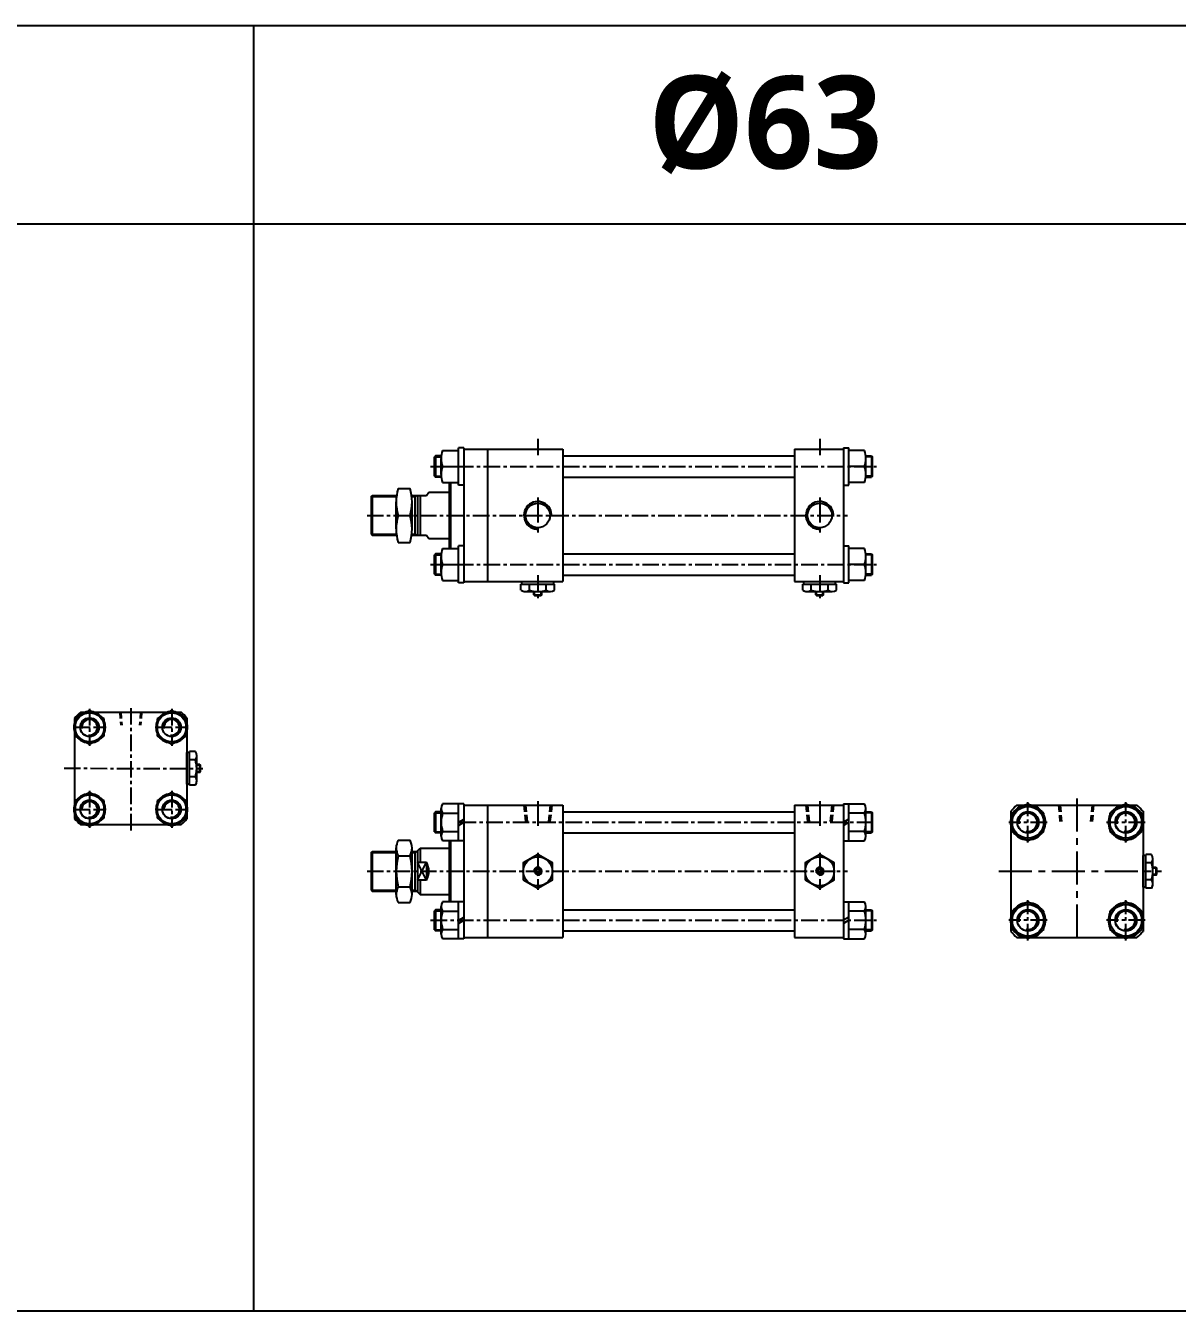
# Model space of a CAD drawing. Extents: x -819 to 4720, y 0 to 1986.
# Drawn here: x 1016 to 1886, y 1015 to 1986 of the extents above; entities that cross this region are included whole.
import ezdxf

# ---------------------------------------------------------------- set-up
doc = ezdxf.new("R2010")
doc.units = 0
doc.header["$LTSCALE"] = 10
doc.header["$MEASUREMENT"] = 0
for name, pattern in [('CENTER', [2, 1.25, -0.25, 0.25, -0.25]), ('CENTERX2', [4, 2.5, -0.5, 0.5, -0.5]), ('HIDDENX2', [0.75, 0.5, -0.25])]:
    doc.linetypes.add(name, pattern=pattern)
doc.layers.get('0').update_dxf_attribs({"linetype": 'CONTINUOUS'})
doc.layers.get('DEFPOINTS').update_dxf_attribs({"linetype": 'CONTINUOUS'})
for name, color, linetype in [('CEN', 1, 'CENTERX2'), ('CENTER', 1, 'CENTER'), ('DIM', 2, 'CONTINUOUS'), ('HID', 2, 'HIDDENX2'), ('ML', 7, 'CONTINUOUS')]:
    doc.layers.add(name, color=color, linetype=linetype)
doc.styles.add('문자', font='romans.shx')

# ---------------------------------------------------------------- blocks, each defined once
blk = doc.blocks.new('A$C47060626')
at = {"layer": 'ML'}
for p, q in [((12.1, 26.67), (1.1, 20.32)), ((1.1, 20.32), (1.1, 7.62)), ((23.1, 20.32), (12.1, 26.67)), ((23.1, 7.62), (23.1, 20.32)), ((1.1, 7.62), (12.1, 1.27)), ((12.1, 1.27), (23.1, 7.62))]:
    blk.add_line(p, q, dxfattribs=at)
at = {"layer": 'ML', "color": 1, "linetype": 'CENTER'}
for p, q in [((12.1, 27.94), (12.1, 0)), ((0, 13.97), (24.2, 13.97))]:
    blk.add_line(p, q, dxfattribs=at)
at = {"layer": 'ML'}
for radius in [11, 7.1, 7]:
    blk.add_circle((12.1, 13.97), radius, dxfattribs=at)
for start, end in [(97.69056, 142.30944), (37.69056, 82.30944), (157.69056, 202.30944), (337.69056, 22.30944), (217.69056, 262.30944), (277.69056, 322.30944)]:
    blk.add_arc((12.1, 13.97), 11.89, start, end, dxfattribs=at)
at = {"layer": 'ML', "color": 2}
blk.add_arc((12.1, 13.97), 5.92, 261.21842, 189.43567, dxfattribs=at)
blk = doc.blocks.new('A$C04FF1368')
at = {"layer": 'ML', "color": 1, "linetype": 'CENTER'}
for p, q in [((14.52, 0), (14.52, 30.48)), ((29.04, 15.24), (0, 15.24))]:
    blk.add_line(p, q, dxfattribs=at)
at = {"layer": 'ML'}
for p, q in [((14.52, 29.1), (2.52, 22.17)), ((2.52, 22.17), (2.52, 8.31)), ((26.52, 22.17), (14.52, 29.1)), ((26.52, 8.31), (26.52, 22.17)), ((2.52, 8.31), (14.52, 1.39)), ((14.52, 1.39), (26.52, 8.31))]:
    blk.add_line(p, q, dxfattribs=at)
for radius in [12, 8.1, 8]:
    blk.add_circle((14.52, 15.24), radius, dxfattribs=at)
for start, end in [(154.45616, 205.54384), (94.45616, 145.54384), (34.45616, 85.54384), (334.45616, 25.54384), (214.45616, 265.54384), (274.45616, 325.54384)]:
    blk.add_arc((14.52, 15.24), 13.3, start, end, dxfattribs=at)
at = {"layer": 'ML', "color": 2}
blk.add_arc((14.52, 15.24), 6.92, 257.66426, 189.01561, dxfattribs=at)

msp = doc.modelspace()

# ---------------------------------------------------------------- linework, layer by layer
for p, q in [((4720, 1986.44), (0, 1986.44)), ((1188, 1015.44), (1188, 1986.44)), ((4720, 1836.44), (0, 1836.44)), ((1399.55, 1556.63), (1400.05, 1556.13)), ((1399.55, 1556.63), (1405.55, 1556.63)), ((1400.05, 1556.13), (1405.05, 1556.13)), ((1405.55, 1556.63), (1405.05, 1556.13)), ((1612.55, 1556.63), (1613.05, 1556.13)), ((1612.55, 1556.63), (1618.55, 1556.63)), ((1613.05, 1556.13), (1618.05, 1556.13)), ((1618.55, 1556.63), (1618.05, 1556.13)), ((1147.27, 1422.48), (1147.27, 1428.48)), ((1147.27, 1428.48), (1147.77, 1427.98)), ((1147.77, 1422.98), (1147.77, 1427.98)), ((1147.27, 1422.48), (1147.77, 1422.98)), ((1869.82, 1344.75), (1869.82, 1350.75)), ((1869.82, 1350.75), (1870.32, 1350.25)), ((1870.32, 1345.25), (1870.32, 1350.25)), ((1869.82, 1344.75), (1870.32, 1345.25)), ((4720, 1015.44), (0, 1015.44))]:
    msp.add_line(p, q)
at = {"color": 7, "linetype": 'Continuous'}
for p, q in [((1389.84, 1560.11), (1389.84, 1564.53)), ((1389.84, 1564.53), (1402.55, 1564.53)), ((1390.55, 1566.53), (1414.55, 1566.53)), ((1390.55, 1564.53), (1390.55, 1566.53)), ((1396.19, 1560.11), (1396.19, 1564.53)), ((1402.55, 1564.53), (1415.25, 1564.53)), ((1408.9, 1560.11), (1408.9, 1564.53)), ((1414.55, 1564.53), (1414.55, 1566.53)), ((1415.25, 1560.11), (1415.25, 1564.53)), ((1602.84, 1560.11), (1602.84, 1564.53)), ((1602.84, 1564.53), (1615.55, 1564.53)), ((1603.55, 1566.53), (1627.55, 1566.53)), ((1603.55, 1564.53), (1603.55, 1566.53)), ((1609.19, 1560.11), (1609.19, 1564.53)), ((1615.55, 1564.53), (1628.25, 1564.53)), ((1621.9, 1560.11), (1621.9, 1564.53)), ((1627.55, 1564.53), (1627.55, 1566.53)), ((1628.25, 1560.11), (1628.25, 1564.53)), ((1393.02, 1559.13), (1412.07, 1559.13)), ((1399.55, 1556.63), (1399.55, 1559.13)), ((1405.55, 1556.63), (1405.55, 1559.13)), ((1606.02, 1559.13), (1625.07, 1559.13)), ((1612.55, 1556.63), (1612.55, 1559.13)), ((1618.55, 1556.63), (1618.55, 1559.13)), ((1137.37, 1413.48), (1137.37, 1437.48)), ((1139.37, 1437.48), (1137.37, 1437.48)), ((1143.79, 1438.19), (1139.37, 1438.19)), ((1139.37, 1425.48), (1139.37, 1438.19)), ((1143.79, 1431.83), (1139.37, 1431.83)), ((1144.77, 1415.96), (1144.77, 1435.01)), ((1147.27, 1428.48), (1144.77, 1428.48)), ((1139.37, 1412.78), (1139.37, 1425.48)), ((1143.79, 1419.13), (1139.37, 1419.13)), ((1147.27, 1422.48), (1144.77, 1422.48)), ((1139.37, 1413.48), (1137.37, 1413.48)), ((1143.79, 1412.78), (1139.37, 1412.78)), ((1859.92, 1335.75), (1859.92, 1359.75)), ((1861.92, 1359.75), (1859.92, 1359.75)), ((1866.34, 1360.45), (1861.92, 1360.45)), ((1861.92, 1347.75), (1861.92, 1360.45)), ((1866.34, 1354.1), (1861.92, 1354.1)), ((1867.32, 1338.22), (1867.32, 1357.27)), ((1869.82, 1350.75), (1867.32, 1350.75)), ((1861.92, 1335.04), (1861.92, 1347.75)), ((1866.34, 1341.4), (1861.92, 1341.4)), ((1869.82, 1344.75), (1867.32, 1344.75)), ((1861.92, 1335.75), (1859.92, 1335.75)), ((1866.34, 1335.04), (1861.92, 1335.04))]:
    msp.add_line(p, q, dxfattribs=at)
for points in [[(1391.55, 1341.4), (1402.55, 1335.04), (1413.55, 1341.4), (1413.55, 1354.1), (1402.55, 1360.45), (1391.55, 1354.1)], [(1604.55, 1341.4), (1615.55, 1335.04), (1626.55, 1341.4), (1626.55, 1354.1), (1615.55, 1360.45), (1604.55, 1354.1)], [(1401.68, 1349.25), (1400.81, 1347.75), (1401.68, 1346.25), (1403.41, 1346.25), (1404.28, 1347.75), (1403.41, 1349.25)], [(1614.68, 1349.25), (1613.81, 1347.75), (1614.68, 1346.25), (1616.41, 1346.25), (1617.28, 1347.75), (1616.41, 1349.25)]]:
    msp.add_lwpolyline(points, close=True, dxfattribs=at)
for centre, radius in [((1402.55, 1347.75), 11), ((1402.55, 1347.75), 2.5), ((1615.55, 1347.75), 11), ((1615.55, 1347.75), 2.5)]:
    msp.add_circle(centre, radius, dxfattribs=at)
for centre, radius, start, end in [((1393.02, 1564.75), 5.62, 235.61575, 270), ((1393.02, 1564.75), 5.62, 235.61575, 304.38425), ((1402.55, 1580.15), 21.02, 252.41205, 270), ((1402.55, 1580.15), 21.02, 270, 287.58795), ((1412.07, 1564.75), 5.62, 235.61575, 304.38425), ((1606.02, 1564.75), 5.62, 235.61575, 270), ((1606.02, 1564.75), 5.62, 235.61575, 304.38425), ((1615.55, 1580.15), 21.02, 252.41205, 270), ((1615.55, 1580.15), 21.02, 270, 287.58795), ((1625.07, 1564.75), 5.62, 235.61575, 304.38425), ((1139.15, 1435.01), 5.62, 325.61575, 34.38425), ((1123.75, 1425.48), 21.02, 0, 17.58795), ((1123.75, 1425.48), 21.02, 342.41205, 0), ((1139.15, 1415.96), 5.62, 325.61575, 34.38425), ((1139.15, 1415.96), 5.62, 325.61575, 0), ((1861.69, 1357.27), 5.62, 325.61575, 34.38425), ((1846.3, 1347.75), 21.02, 0, 17.58795), ((1846.3, 1347.75), 21.02, 342.41205, 0), ((1861.69, 1338.22), 5.62, 325.61575, 34.38425), ((1861.69, 1338.22), 5.62, 325.61575, 0)]:
    msp.add_arc(centre, radius, start, end, dxfattribs=at)
at = {"layer": 'CEN', "color": 1, "linetype": 'CENTER'}
for p, q in [((1402.55, 1674.53), (1402.55, 1661.53)), ((1615.55, 1674.53), (1615.55, 1661.53)), ((1321.55, 1653.53), (1658.55, 1653.53)), ((1273.55, 1616.53), (1636.55, 1616.53)), ((1321.55, 1579.53), (1658.55, 1579.53)), ((1402.55, 1571.53), (1402.55, 1552.53)), ((1615.55, 1571.53), (1615.55, 1552.53)), ((1343.55, 1384.75), (1658.55, 1384.75)), ((1402.55, 1361.75), (1402.55, 1333.75)), ((1615.55, 1361.75), (1615.55, 1333.75)), ((1273.55, 1347.75), (1636.55, 1347.75)), ((1321.55, 1310.75), (1658.55, 1310.75))]:
    msp.add_line(p, q, dxfattribs=at)
at = {"layer": 'CEN', "color": 1, "linetype": 'CENTER', "ltscale": 1.5}
for p, q in [((1402.55, 1630.03), (1402.55, 1603.03)), ((1615.55, 1630.03), (1615.55, 1603.03)), ((1402.55, 1400.75), (1402.55, 1380.75)), ((1615.55, 1400.75), (1615.55, 1380.75))]:
    msp.add_line(p, q, dxfattribs=at)
at = {"layer": 'CEN'}
for p, q in [((1809.92, 1402.75), (1809.92, 1292.75)), ((1750.92, 1347.75), (1873.92, 1347.75))]:
    msp.add_line(p, q, dxfattribs=at)
at = {"layer": 'CENTER'}
for p, q in [((1095.08, 1471.07), (1094.99, 1378.07)), ((1044.52, 1425.57), (1149.48, 1425.39))]:
    msp.add_line(p, q, dxfattribs=at)
at = {"layer": 'DEFPOINTS', "color": 0, "linetype": 'ByBlock'}
for p in [(1335.55, 1634.03), (1335.55, 1599.03), (1335.55, 1365.25), (1329.62, 1330.25), (1335.55, 1330.25)]:
    msp.add_point(p, dxfattribs=at)
at = {"layer": 'DIM'}
for p, q in [((1400.05, 1556.13), (1400.05, 1559.13)), ((1405.05, 1556.13), (1405.05, 1559.13)), ((1613.05, 1556.13), (1613.05, 1559.13)), ((1618.05, 1556.13), (1618.05, 1559.13)), ((1147.77, 1427.98), (1144.77, 1427.98)), ((1147.77, 1422.98), (1144.77, 1422.98)), ((1342.55, 1384.75), (1346.55, 1387.06)), ((1342.55, 1382.44), (1346.55, 1384.75)), ((1637.55, 1387.06), (1633.55, 1384.75)), ((1637.55, 1384.75), (1633.55, 1382.44)), ((1318.34, 1340.95), (1311.55, 1354.54)), ((1311.55, 1340.95), (1318.34, 1354.54)), ((1870.32, 1350.25), (1867.32, 1350.25)), ((1870.32, 1345.25), (1867.32, 1345.25)), ((1342.55, 1310.75), (1346.55, 1313.06)), ((1637.55, 1313.06), (1633.55, 1310.75)), ((1342.55, 1308.44), (1346.55, 1310.75)), ((1637.55, 1310.75), (1633.55, 1308.44))]:
    msp.add_line(p, q, dxfattribs=at)
for centre, radius, start, end in [((1402.55, 1616.53), 10.5, 356.17745, 273.82255), ((1615.55, 1616.53), 10.5, 356.17745, 273.82255), ((1402.55, 1347.75), 3, 270, 180), ((1615.55, 1347.75), 3, 270, 180)]:
    msp.add_arc(centre, radius, start, end, dxfattribs=at)
at = {"layer": 'HID'}
for p, q in [((1086.57, 1468.05), (1087.37, 1458.05)), ((1087.37, 1468.05), (1088.17, 1458.05)), ((1102.37, 1468.05), (1101.57, 1458.05)), ((1103.17, 1468.05), (1102.37, 1458.05)), ((1392.05, 1397.75), (1393.4, 1384.75)), ((1393.3, 1397.75), (1394.65, 1384.75)), ((1411.8, 1397.75), (1410.44, 1384.75)), ((1413.05, 1397.75), (1411.69, 1384.75)), ((1605.05, 1397.75), (1606.4, 1384.75)), ((1606.3, 1397.75), (1607.65, 1384.75)), ((1624.8, 1397.75), (1623.44, 1384.75)), ((1626.05, 1397.75), (1624.69, 1384.75)), ((1796.06, 1397.74), (1797.28, 1383.75)), ((1797.22, 1397.75), (1798.44, 1383.75)), ((1821.34, 1397.75), (1820.11, 1383.75)), ((1822.5, 1397.74), (1821.27, 1383.75))]:
    msp.add_line(p, q, dxfattribs=at)
at = {"layer": 'ML', "color": 0}
for p, q in [((1325.3, 1661.53), (1324.55, 1660.78)), ((1324.55, 1646.28), (1324.55, 1660.78)), ((1324.55, 1660.78), (1329.59, 1660.78)), ((1325.3, 1661.53), (1325.3, 1645.53)), ((1329.65, 1661.53), (1325.3, 1661.53)), ((1330.62, 1665.65), (1342.55, 1665.65)), ((1342.55, 1639.53), (1342.55, 1667.53)), ((1346.55, 1667.53), (1342.55, 1667.53)), ((1346.55, 1667.53), (1346.55, 1565.53)), ((1346.55, 1666.53), (1421.55, 1666.53)), ((1364.55, 1666.53), (1364.55, 1566.53)), ((1421.55, 1666.53), (1421.55, 1566.53)), ((1421.55, 1661.53), (1596.55, 1661.53)), ((1596.55, 1666.53), (1596.55, 1566.53)), ((1596.55, 1666.53), (1633.55, 1666.53)), ((1633.55, 1667.53), (1633.55, 1565.53)), ((1633.55, 1667.53), (1637.55, 1667.53)), ((1637.55, 1639.53), (1637.55, 1667.53)), ((1649.48, 1665.65), (1637.55, 1665.65)), ((1650.44, 1661.53), (1654.8, 1661.53)), ((1655.55, 1660.78), (1650.51, 1660.78)), ((1654.8, 1661.53), (1654.8, 1645.53)), ((1654.8, 1661.53), (1655.55, 1660.78)), ((1655.55, 1646.28), (1655.55, 1660.78)), ((1329.55, 1647.47), (1329.55, 1659.59)), ((1330.62, 1653.53), (1342.55, 1653.53)), ((1649.48, 1653.53), (1637.55, 1653.53)), ((1650.55, 1647.47), (1650.55, 1659.59)), ((1324.55, 1646.28), (1329.59, 1646.28)), ((1324.55, 1646.28), (1325.3, 1645.53)), ((1329.65, 1645.53), (1325.3, 1645.53)), ((1330.62, 1641.41), (1342.55, 1641.41)), ((1335.55, 1641.41), (1335.55, 1591.65)), ((1336.55, 1641.41), (1336.55, 1591.65)), ((1421.55, 1645.53), (1596.55, 1645.53)), ((1649.48, 1641.41), (1637.55, 1641.41)), ((1650.44, 1645.53), (1654.8, 1645.53)), ((1655.55, 1646.28), (1650.51, 1646.28)), ((1655.55, 1646.28), (1654.8, 1645.53)), ((1276.55, 1630.78), (1277.3, 1631.53)), ((1277.3, 1631.53), (1277.3, 1601.53)), ((1277.3, 1631.53), (1295.88, 1631.53)), ((1297.05, 1636.88), (1306.05, 1636.88)), ((1307.21, 1631.53), (1318.34, 1631.53)), ((1309.55, 1631.53), (1309.55, 1601.53)), ((1309.55, 1630.78), (1310.84, 1631.53)), ((1311.55, 1631.53), (1311.55, 1601.53)), ((1313.55, 1631.53), (1313.55, 1601.53)), ((1318.34, 1631.53), (1320.28, 1634.03)), ((1320.28, 1634.03), (1335.55, 1634.03)), ((1346.55, 1639.53), (1342.55, 1639.53)), ((1633.55, 1639.53), (1637.55, 1639.53)), ((1276.55, 1630.78), (1276.55, 1602.28)), ((1276.55, 1630.78), (1295.78, 1630.78)), ((1295.55, 1606.35), (1295.55, 1626.71)), ((1307.31, 1630.78), (1309.55, 1630.78)), ((1307.55, 1606.35), (1307.55, 1626.71)), ((1297.05, 1616.53), (1306.05, 1616.53)), ((1276.55, 1602.28), (1295.78, 1602.28)), ((1276.55, 1602.28), (1277.3, 1601.53)), ((1307.31, 1602.28), (1309.55, 1602.28)), ((1309.55, 1602.28), (1310.84, 1601.53)), ((1277.3, 1601.53), (1295.88, 1601.53)), ((1297.05, 1596.18), (1306.05, 1596.18)), ((1307.21, 1601.53), (1318.34, 1601.53)), ((1318.34, 1601.53), (1320.28, 1599.03)), ((1320.28, 1599.03), (1335.55, 1599.03)), ((1342.55, 1565.53), (1342.55, 1593.53)), ((1346.55, 1593.53), (1342.55, 1593.53)), ((1633.55, 1593.53), (1637.55, 1593.53)), ((1637.55, 1565.53), (1637.55, 1593.53)), ((1325.3, 1587.53), (1324.55, 1586.78)), ((1324.55, 1572.28), (1324.55, 1586.78)), ((1324.55, 1586.78), (1329.59, 1586.78)), ((1325.3, 1587.53), (1325.3, 1571.53)), ((1329.65, 1587.53), (1325.3, 1587.53)), ((1329.55, 1573.47), (1329.55, 1585.59)), ((1330.62, 1591.65), (1342.55, 1591.65)), ((1421.55, 1587.53), (1596.55, 1587.53)), ((1649.48, 1591.65), (1637.55, 1591.65)), ((1650.44, 1587.53), (1654.8, 1587.53)), ((1655.55, 1586.78), (1650.51, 1586.78)), ((1650.55, 1573.47), (1650.55, 1585.59)), ((1654.8, 1587.53), (1654.8, 1571.53)), ((1654.8, 1587.53), (1655.55, 1586.78)), ((1655.55, 1572.28), (1655.55, 1586.78)), ((1330.62, 1579.53), (1342.55, 1579.53)), ((1649.48, 1579.53), (1637.55, 1579.53)), ((1324.55, 1572.28), (1329.59, 1572.28)), ((1324.55, 1572.28), (1325.3, 1571.53)), ((1329.65, 1571.53), (1325.3, 1571.53)), ((1330.62, 1567.41), (1342.55, 1567.41)), ((1346.55, 1565.53), (1342.55, 1565.53)), ((1346.55, 1566.53), (1421.55, 1566.53)), ((1421.55, 1571.53), (1596.55, 1571.53)), ((1596.55, 1566.53), (1633.55, 1566.53)), ((1633.55, 1565.53), (1637.55, 1565.53)), ((1649.48, 1567.41), (1637.55, 1567.41)), ((1650.44, 1571.53), (1654.8, 1571.53)), ((1655.55, 1572.28), (1650.51, 1572.28)), ((1655.55, 1572.28), (1654.8, 1571.53)), ((1057.12, 1468.05), (1132.95, 1468.05)), ((1052.37, 1463.28), (1052.37, 1387.69)), ((1137.37, 1463.65), (1137.37, 1387.32)), ((1346.55, 1398.75), (1330.62, 1398.75)), ((1342.55, 1370.75), (1342.55, 1398.75)), ((1346.55, 1398.75), (1346.55, 1296.75)), ((1633.55, 1398.75), (1633.55, 1296.75)), ((1633.55, 1398.75), (1649.48, 1398.75)), ((1637.55, 1370.75), (1637.55, 1398.75)), ((1325.3, 1392.75), (1324.55, 1392)), ((1324.55, 1377.5), (1324.55, 1392)), ((1324.55, 1392), (1329.55, 1392)), ((1325.3, 1392.75), (1325.3, 1376.75)), ((1329.55, 1392.75), (1325.3, 1392.75)), ((1329.55, 1374.25), (1329.55, 1395.25)), ((1330.62, 1391.75), (1342.55, 1391.75)), ((1346.55, 1397.75), (1421.55, 1397.75)), ((1364.55, 1397.75), (1364.55, 1297.75)), ((1421.55, 1397.75), (1421.55, 1297.75)), ((1421.55, 1392.75), (1596.55, 1392.75)), ((1596.55, 1397.75), (1596.55, 1297.75)), ((1596.55, 1397.75), (1633.55, 1397.75)), ((1649.48, 1391.75), (1637.55, 1391.75)), ((1650.55, 1374.25), (1650.55, 1395.25)), ((1650.55, 1392.75), (1654.8, 1392.75)), ((1655.55, 1392), (1650.55, 1392)), ((1654.8, 1392.75), (1654.8, 1376.75)), ((1654.8, 1392.75), (1655.55, 1392)), ((1655.55, 1377.5), (1655.55, 1392)), ((1759.92, 1393.09), (1759.92, 1302.4)), ((1764.57, 1397.75), (1855.26, 1397.75)), ((1859.92, 1393.09), (1859.92, 1302.4)), ((1056.98, 1383.05), (1133.09, 1383.05)), ((1297.05, 1371.25), (1306.05, 1371.25)), ((1324.55, 1377.5), (1329.55, 1377.5)), ((1324.55, 1377.5), (1325.3, 1376.75)), ((1329.55, 1376.75), (1325.3, 1376.75)), ((1330.62, 1377.75), (1342.55, 1377.75)), ((1346.55, 1370.75), (1330.62, 1370.75)), ((1335.55, 1370.75), (1335.55, 1324.75)), ((1336.55, 1370.75), (1336.55, 1324.75)), ((1421.55, 1376.75), (1596.55, 1376.75)), ((1633.55, 1370.75), (1649.48, 1370.75)), ((1649.48, 1377.75), (1637.55, 1377.75)), ((1655.55, 1377.5), (1650.55, 1377.5)), ((1650.55, 1376.75), (1654.8, 1376.75)), ((1655.55, 1377.5), (1654.8, 1376.75)), ((1276.55, 1362), (1277.3, 1362.75)), ((1276.55, 1362), (1276.55, 1333.5)), ((1276.55, 1362), (1295.55, 1362)), ((1277.3, 1362.75), (1277.3, 1332.75)), ((1277.3, 1362.75), (1295.55, 1362.75)), ((1295.55, 1330.12), (1295.55, 1365.37)), ((1297.05, 1359.5), (1306.05, 1359.5)), ((1307.55, 1330.12), (1307.55, 1365.37)), ((1307.55, 1330.12), (1307.55, 1365.37)), ((1307.55, 1362.75), (1311.55, 1362.75)), ((1307.55, 1362), (1309.55, 1362)), ((1309.55, 1362.75), (1309.55, 1332.75)), ((1309.55, 1362), (1310.84, 1362.75)), ((1311.55, 1363.25), (1313.55, 1365.25)), ((1311.55, 1363.25), (1311.55, 1332.25)), ((1313.55, 1365.25), (1335.55, 1365.25)), ((1313.55, 1365.25), (1313.55, 1354.54)), ((1311.55, 1354.54), (1318.34, 1354.54)), ((1318.34, 1354.54), (1318.34, 1340.95)), ((1318.34, 1340.95), (1311.55, 1340.95)), ((1313.55, 1340.95), (1313.55, 1330.25)), ((1276.55, 1333.5), (1295.55, 1333.5)), ((1276.55, 1333.5), (1277.3, 1332.75)), ((1277.3, 1332.75), (1295.55, 1332.75)), ((1297.05, 1336), (1306.05, 1336)), ((1307.55, 1333.5), (1309.55, 1333.5)), ((1307.55, 1332.75), (1311.55, 1332.75)), ((1309.55, 1333.5), (1310.84, 1332.75)), ((1311.55, 1332.25), (1313.55, 1330.25)), ((1297.05, 1324.25), (1306.05, 1324.25)), ((1313.55, 1330.25), (1335.55, 1330.25)), ((1329.55, 1300.25), (1329.55, 1321.25)), ((1346.55, 1324.75), (1330.62, 1324.75)), ((1342.55, 1296.75), (1342.55, 1324.75)), ((1633.55, 1324.75), (1649.48, 1324.75)), ((1637.55, 1296.75), (1637.55, 1324.75)), ((1650.55, 1300.25), (1650.55, 1321.25)), ((1325.3, 1318.75), (1324.55, 1318)), ((1324.55, 1303.5), (1324.55, 1318)), ((1324.55, 1318), (1329.55, 1318)), ((1325.3, 1318.75), (1325.3, 1302.75)), ((1329.55, 1318.75), (1325.3, 1318.75)), ((1330.62, 1317.75), (1342.55, 1317.75)), ((1421.55, 1318.75), (1596.55, 1318.75)), ((1649.48, 1317.75), (1637.55, 1317.75)), ((1650.55, 1318.75), (1654.8, 1318.75)), ((1655.55, 1318), (1650.55, 1318)), ((1654.8, 1318.75), (1654.8, 1302.75)), ((1654.8, 1318.75), (1655.55, 1318)), ((1655.55, 1303.5), (1655.55, 1318)), ((1324.55, 1303.5), (1329.55, 1303.5)), ((1324.55, 1303.5), (1325.3, 1302.75)), ((1329.55, 1302.75), (1325.3, 1302.75)), ((1330.62, 1303.75), (1342.55, 1303.75)), ((1421.55, 1302.75), (1596.55, 1302.75)), ((1649.48, 1303.75), (1637.55, 1303.75)), ((1655.55, 1303.5), (1650.55, 1303.5)), ((1650.55, 1302.75), (1654.8, 1302.75)), ((1655.55, 1303.5), (1654.8, 1302.75)), ((1346.55, 1296.75), (1330.62, 1296.75)), ((1346.55, 1297.75), (1421.55, 1297.75)), ((1596.55, 1297.75), (1633.55, 1297.75)), ((1633.55, 1296.75), (1649.48, 1296.75)), ((1764.57, 1297.75), (1855.26, 1297.75))]:
    msp.add_line(p, q, dxfattribs=at)
at = {"layer": 'ML'}
for centre in [(1402.55, 1616.53), (1615.55, 1616.53)]:
    msp.add_circle(centre, 9.25, dxfattribs=at)
for centre, radius, start, end in [((1347.25, 1659.59), 17.71, 159.9803, 200.0197), ((1632.84, 1659.59), 17.71, 339.9803, 20.0197), ((1347.25, 1647.47), 17.71, 159.9803, 200.0197), ((1632.84, 1647.47), 17.71, 339.9803, 20.0197), ((1330.81, 1626.71), 35.27, 163.229, 196.771), ((1272.28, 1626.71), 35.27, 343.229, 16.771), ((1330.81, 1606.35), 35.27, 163.229, 196.771), ((1272.28, 1606.35), 35.27, 343.229, 16.771), ((1347.25, 1585.59), 17.71, 159.9803, 200.0197), ((1632.84, 1585.59), 17.71, 339.9803, 20.0197), ((1347.25, 1573.47), 17.71, 159.9803, 200.0197), ((1632.84, 1573.47), 17.71, 339.9803, 20.0197), ((1095.03, 1425.48), 57, 131.69321, 138.46114), ((1095.03, 1425.48), 57, 42.0362, 48.30679), ((1335.8, 1395.25), 6.26, 146.00172, 213.99828), ((1644.29, 1395.25), 6.26, 326.00172, 33.99828), ((1352.98, 1384.75), 23.43, 162.6184, 197.3816), ((1627.11, 1384.75), 23.43, 342.6184, 17.3816), ((1809.92, 1347.75), 67.5, 132.20545, 137.79455), ((1809.92, 1347.75), 67.5, 42.20545, 47.79455), ((1095.03, 1425.48), 57, 221.53886, 228.11712), ((1095.03, 1425.48), 57, 311.88288, 317.9638), ((1307.8, 1365.37), 12.26, 151.35456, 208.64544), ((1295.29, 1365.37), 12.26, 331.35456, 28.64544), ((1335.8, 1374.25), 6.26, 146.00172, 213.99828), ((1644.29, 1374.25), 6.26, 326.00172, 33.99828), ((1342.32, 1347.75), 46.77, 165.44999, 194.55001), ((1260.77, 1347.75), 46.77, 345.44999, 14.55001), ((1307.42, 1347.75), 12.86, 328.10921, 31.89079), ((1307.8, 1330.12), 12.26, 151.35456, 208.64544), ((1295.29, 1330.12), 12.26, 331.35456, 28.64544), ((1335.8, 1321.25), 6.26, 146.00172, 213.99828), ((1644.29, 1321.25), 6.26, 326.00172, 33.99828), ((1352.98, 1310.75), 23.43, 162.6184, 197.3816), ((1627.11, 1310.75), 23.43, 342.6184, 17.3816), ((1335.8, 1300.25), 6.26, 146.00172, 213.99828), ((1644.29, 1300.25), 6.26, 326.00172, 33.99828), ((1809.92, 1347.75), 67.5, 222.20545, 227.79455), ((1809.92, 1347.75), 67.5, 312.20545, 317.79455)]:
    msp.add_arc(centre, radius, start, end, dxfattribs=at)

# ---------------------------------------------------------------- block references
for name, p in [('A$C47060626', (1051.77, 1442.57)), ('A$C47060626', (1113.77, 1442.57)), ('A$C47060626', (1051.77, 1380.57)), ('A$C47060626', (1113.77, 1380.57)), ('A$C04FF1368', (1758.4, 1369.5)), ('A$C04FF1368', (1832.4, 1369.5)), ('A$C04FF1368', (1758.4, 1295.5)), ('A$C04FF1368', (1832.4, 1295.5))]:
    msp.add_blockref(name, p, dxfattribs=at)

# ---------------------------------------------------------------- texts
at = {"insert": (1486.03, 1948.57), "char_height": 70, "attachment_point": 1, "style": '문자'}
msp.add_mtext_dynamic_manual_height_columns('{\\fMalgun Gothic|b1|i0|c129|p50;%%C63}', width=124.5326, gutter_width=16, heights=[-75.56], dxfattribs=at)

doc.saveas('drawing.dxf')
